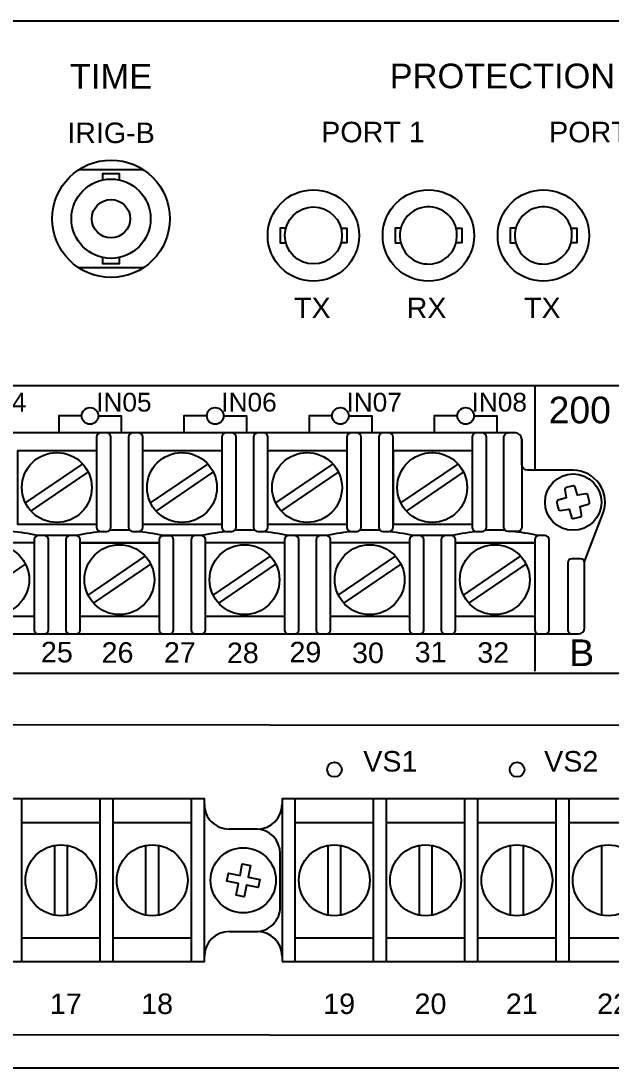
# Model space of a CAD drawing. Header units: inches. Extents: x 3.3 to 20.7, y 5.9 to 11.5.
# Drawn here: x 11.98 to 14.81, y 6.49 to 11.51 of the extents above; entities that cross this region are included whole.
import ezdxf
from ezdxf.enums import TextEntityAlignment as Align

# ---------------------------------------------------------------- set-up
doc = ezdxf.new("R2010")
doc.units = ezdxf.units.IN
doc.header["$MEASUREMENT"] = 0
doc.styles.add('Arial', font='arial.ttf')

msp = doc.modelspace()

# ---------------------------------------------------------------- linework, layer by layer
for points in [[(20.51681657496076, 11.51329355667247, -0.414213562373095), (20.63781657496076, 11.39229355667247), (20.63781663994193, 6.613293486236376, -0.415701394917881), (20.5168166394554, 6.492293486236377), (3.508816569423964, 6.492293554624386, -0.4142135623731193), (3.387816569423967, 6.613293554624397), (3.387816574960728, 11.39229355667247, -0.4145989712383513), (3.508684872539941, 11.51329348499671), (20.51694827738268, 11.51329348499671)], [(13.95534265232879, 10.61995075848215, 10376.12174335942), (13.95539480652497, 10.61994246014636)], [(14.50634265232879, 10.61995075848215, 10376.12174335942), (14.50639480652497, 10.61994246014636)], [(14.84461466471352, 9.765909830729166, -0.4142085966170821), (14.89461517333982, 9.715910169813368), (14.89461517333982, 8.434368557400173, -0.414213562373095), (14.84460110134546, 8.384354485405815), (3.659815470377614, 8.38435278998481, -0.4142135623730376), (3.609815809461805, 8.434352450900606), (3.609815809461805, 9.71590847439236, -0.4141341009185762), (3.659801907009561, 9.765908135308159), (14.8446146364555, 9.765909830729159)], [(14.38145802847878, 9.507879943847653, 0.4142135623730607), (14.35145802847878, 9.537879943847654), (9.353156195746529, 9.537879943847654, 0.414213562373078), (9.323156195746527, 9.507879943847653), (9.323156195746527, 9.193412366877666, -0.09250175712104021), (9.321137314952075, 9.182593080024786), (9.235612803143011, 8.961407377818501, 0.5269038964343622), (9.378316511091306, 8.75322901486881), (9.603156374598008, 8.75322901486881, -0.4142135623730779), (9.633156374598007, 8.723229014868808)], [(9.653156374598007, 9.045436832590484, 0.414213562373095), (9.633156374598007, 9.025436832590485), (9.633156374598007, 8.723229014868808), (9.633156374598007, 8.603879900058422, 0.414213562373095), (9.663156374598008, 8.57387990005842), (14.65245796463517, 8.57387990005842, 0.414213562373095), (14.68245796463517, 8.603879900058422), (14.68245796463517, 8.918346718410936, -0.09250175712104637), (14.68447684542962, 8.929166005263815), (14.77000165056863, 9.150352466087574, 0.5269038964343592), (14.62729794262033, 9.358530829037266), (14.41145802847878, 9.358530829037266, -0.414213562373095), (14.38145802847878, 9.388530829037267), (14.38145802847878, 9.507879943847653), (14.38145802847878, 9.08580905429786, -0.414213562373095), (14.36145802847878, 9.06580905429786), (14.31534546463516, 9.06580905429786, -0.414213562373095), (14.29534546463516, 9.08580905429786), (14.29534546463515, 9.517879943847655, -0.414213562373095), (14.31534546463515, 9.537879943847654)], [(12.36386213130181, 9.537879943847654, 0.414213562373095), (12.34386213130182, 9.517879943847655), (12.34386213130182, 9.08580905429786, 0.414213562373095), (12.36386213130182, 9.06580905429786), (12.39250657574626, 9.06580905429786, 0.414213562373095), (12.41250657574626, 9.08580905429786), (12.41250657574626, 9.517879943847655, 0.414213562373095), (12.39250657574626, 9.537879943847654)], [(12.51643713130183, 9.537879943847656, 0.414213562373095), (12.49643713130183, 9.517879943847657), (12.49643713130184, 9.085809054297862, 0.414213562373095), (12.51643713130183, 9.065809054297862), (12.54508157574628, 9.065809054297862, 0.414213562373095), (12.56508157574628, 9.085809054297862), (12.56508157574628, 9.517879943847657, 0.414213562373095), (12.54508157574628, 9.537879943847656)], [(12.96349963130184, 9.537879943847654, 0.414213562373095), (12.94349963130184, 9.517879943847655), (12.94349963130184, 9.08580905429786, 0.414213562373095), (12.96349963130184, 9.06580905429786), (12.99214407574629, 9.06580905429786, 0.414213562373095), (13.01214407574629, 9.08580905429786), (13.01214407574628, 9.517879943847655, 0.414213562373095), (12.99214407574628, 9.537879943847654)], [(13.11607324241295, 9.537879943847654, 0.414213562373095), (13.09607324241295, 9.517879943847655), (13.09607324241295, 9.08580905429786, 0.414213562373095), (13.11607324241295, 9.06580905429786), (13.1447176868574, 9.06580905429786, 0.414213562373095), (13.1647176868574, 9.08580905429786), (13.16471768685739, 9.517879943847655, 0.414213562373095), (13.14471768685739, 9.537879943847654)], [(13.56313574241296, 9.537879943847654, 0.414213562373095), (13.54313574241296, 9.517879943847655), (13.54313574241296, 9.08580905429786, 0.414213562373095), (13.56313574241296, 9.06580905429786), (13.5917801868574, 9.06580905429786, 0.414213562373095), (13.6117801868574, 9.08580905429786), (13.6117801868574, 9.517879943847655, 0.414213562373095), (13.5917801868574, 9.537879943847654)], [(13.71570935352406, 9.537879943847654, 0.414213562373095), (13.69570935352406, 9.517879943847655), (13.69570935352407, 9.08580905429786, 0.414213562373095), (13.71570935352407, 9.06580905429786), (13.74435379796851, 9.06580905429786, 0.414213562373095), (13.76435379796851, 9.08580905429786), (13.76435379796851, 9.517879943847655, 0.414213562373095), (13.74435379796851, 9.537879943847654)], [(14.16277185352404, 9.537879943847654, 0.414213562373095), (14.14277185352404, 9.517879943847655), (14.14277185352405, 9.08580905429786, 0.414213562373095), (14.16277185352405, 9.06580905429786), (14.19141629796849, 9.06580905429786, 0.414213562373095), (14.21141629796849, 9.08580905429786), (14.21141629796849, 9.517879943847655, 0.414213562373095), (14.19141629796849, 9.537879943847654)], [(14.62686020690521, 9.284084495714326), (14.59396970685907, 9.276391477918057, 0.3918076112591646), (14.58763964665113, 9.266588977824043), (14.59466959210727, 9.227254605551401, -0.399736758772524), (14.59395269372227, 9.226099398896448), (14.55558044366845, 9.214954400977748, 0.3918336306452697), (14.54960296605411, 9.204933150077427), (14.55317807142086, 9.188424467453805), (14.55729583718541, 9.172042576698804, 0.3918009305141076), (14.56709833727942, 9.165712296493407), (14.60643270955207, 9.172742461947003, -0.3997462427852815), (14.60758784287454, 9.172025270232062), (14.61873262079578, 9.133653313508182, 0.3917796854875317), (14.62875394502858, 9.12767539589893), (14.66164444507472, 9.135368340362712, 0.3918730117371313), (14.66797450528266, 9.145170840456727)], [(14.66797509194255, 9.145170840456727), (14.66094455982652, 9.184505212729368, -0.3996556551780012), (14.6616620448714, 9.185660419384323), (14.70003370826534, 9.196805417303024, 0.391792528397735), (14.70601177253957, 9.206826668203345), (14.69831890140827, 9.239717241581966, 0.3917823484332861), (14.68851640131425, 9.246047521787363), (14.64918202904161, 9.239017356333767, -0.3998975175916156), (14.64802689571915, 9.239734548048709), (14.63688153113801, 9.27810650477259, 0.3918145166464126), (14.62686020690521, 9.284084422381845)], [(12.06088991548909, 9.045436837395478, 0.03581944278258481), (11.93341267087369, 9.065809054297858)], [(12.06455935352406, 9.045436832590484, 0.414213562373095), (12.04455935352406, 9.025436832590485), (12.04455935352406, 8.59387990005842, 0.414213562373095), (12.06455935352406, 8.57387990005842)], [(12.09320379796851, 8.57387990005842, 0.414213562373095), (12.11320379796851, 8.59387990005842), (12.11320379796851, 9.025436832590485, 0.414213562373095), (12.0932037979685, 9.045436832590484)], [(12.21660518685738, 9.045436832590484, 0.414213562373095), (12.19660518685738, 9.025436832590485), (12.19660518685739, 8.59387990005842, 0.414213562373095), (12.21660518685739, 8.57387990005842)], [(12.24524963130183, 8.57387990005842, 0.414213562373095), (12.26524963130183, 8.59387990005842), (12.26524963130183, 9.025436832590485, 0.414213562373095), (12.24524963130183, 9.045436832590484)], [(12.37651854899338, 9.065809054297858, 0.03581944278258247), (12.24904130437799, 9.04543683739548)], [(12.50331059016076, 9.070719524229908, 0.03038910950689478), (12.40558745579658, 9.070678723470055)], [(12.66052741548908, 9.045436837395478, 0.03581944278258481), (12.53305017087369, 9.065809054297858)], [(12.6928412979685, 8.57387990005842, 0.414213562373095), (12.7128412979685, 8.59387990005842), (12.7128412979685, 9.025436832590485, 0.414213562373095), (12.6928412979685, 9.045436832590484), (12.66419685352405, 9.045436832590484, 0.414213562373095), (12.64419685352405, 9.025436832590485), (12.64419685352406, 8.59387990005842, 0.414213562373095), (12.66419685352406, 8.57387990005842)], [(12.8162412979685, 9.045436832590484, 0.414213562373095), (12.7962412979685, 9.025436832590485), (12.7962412979685, 8.59387990005842, 0.414213562373095), (12.8162412979685, 8.57387990005842), (12.84488574241295, 8.57387990005842, 0.414213562373095), (12.86488574241295, 8.59387990005842), (12.86488574241294, 9.025436832590485, 0.414213562373095), (12.84488574241294, 9.045436832590484)], [(12.9761546601045, 9.065809054297858, 0.03581944278258247), (12.84867741548911, 9.04543683739548)], [(13.10294670127187, 9.070719524229908, 0.03038910950689478), (13.00522356690769, 9.070678723470055)], [(13.2601635266002, 9.045436837395478, 0.03581944278258481), (13.1326862819848, 9.065809054297858)], [(13.26383296463517, 9.045436832590484, 0.414213562373095), (13.24383296463517, 9.025436832590485), (13.24383296463517, 8.59387990005842, 0.414213562373095), (13.26383296463517, 8.57387990005842)], [(13.29247740907962, 8.57387990005842, 0.414213562373095), (13.31247740907962, 8.59387990005842), (13.31247740907962, 9.025436832590485, 0.414213562373095), (13.29247740907961, 9.045436832590484)], [(13.41587740907961, 9.045436832590484, 0.414213562373095), (13.39587740907962, 9.025436832590485), (13.39587740907962, 8.59387990005842, 0.414213562373095), (13.41587740907962, 8.57387990005842)], [(13.44452185352406, 8.57387990005842, 0.414213562373095), (13.46452185352406, 8.59387990005842), (13.46452185352406, 9.025436832590485, 0.414213562373095), (13.44452185352406, 9.045436832590484)], [(13.57579077121561, 9.065809054297858, 0.03581944278258247), (13.44831352660022, 9.04543683739548)], [(13.70258281238299, 9.070719524229908, 0.03038910950689478), (13.60485967801881, 9.070678723470055)], [(13.85979963771132, 9.045436837395478, 0.03581944278258481), (13.73232239309592, 9.065809054297858)], [(13.86346907574629, 9.045436832590484, 0.414213562373095), (13.84346907574629, 9.025436832590485), (13.84346907574629, 8.59387990005842, 0.414213562373095), (13.86346907574629, 8.57387990005842)], [(13.89211352019074, 8.57387990005842, 0.414213562373095), (13.91211352019073, 8.59387990005842), (13.91211352019073, 9.025436832590485, 0.414213562373095), (13.89211352019073, 9.045436832590484)], [(14.01551490907961, 9.045436832590484, 0.414213562373095), (13.99551490907961, 9.025436832590485), (13.99551490907962, 8.59387990005842, 0.414213562373095), (14.01551490907961, 8.57387990005842)], [(14.04415935352406, 8.57387990005842, 0.414213562373095), (14.06415935352406, 8.59387990005842), (14.06415935352406, 9.025436832590485, 0.414213562373095), (14.04415935352406, 9.045436832590484)], [(14.17542827121561, 9.065809054297858, 0.03581944278258247), (14.04795102660022, 9.04543683739548)], [(14.30222031238299, 9.070719524229908, 0.03038910950689478), (14.2044971780188, 9.070678723470055)], [(14.45943713771131, 9.045436837395478, 0.03581944278258481), (14.33195989309591, 9.065809054297858)], [(14.49175102019073, 8.57387990005842, 0.414213562373095), (14.51175102019073, 8.59387990005842), (14.51175102019073, 9.025436832590485, 0.414213562373095), (14.49175102019073, 9.045436832590484), (14.46310657574628, 9.045436832590484, 0.414213562373095), (14.44310657574628, 9.025436832590485), (14.44310657574629, 8.59387990005842, 0.414213562373095), (14.46310657574629, 8.57387990005842)], [(14.68245796463517, 8.914595236865711, 0.414213562373095), (14.66245796463517, 8.93459523686571), (14.62165379796851, 8.93459523686571, 0.414213562373095), (14.60165379796851, 8.914595236865711), (14.60165379796851, 8.59387990005842, 0.414213562373095), (14.62165379796851, 8.57387990005842)], [(16.39157697889537, 7.105707316466889), (16.39157697889537, 6.698327806260851, -0.4142135623731159), (16.34156290690101, 6.648313734266493), (3.65980360243057, 6.654940263865107, -0.4142135623731159), (3.609789530436212, 6.704954335859462), (3.609789530436212, 8.092923458852082, -0.414208596617103), (3.659790039062512, 8.14292311976788), (16.34157647026907, 8.13629659016927, -0.4142085966171029), (16.39157697889538, 8.086296929253471), (16.39157697889537, 7.346976360153327)], [(12.86041913417141, 7.75649185542213, 0.4142135623731013), (12.97841913417142, 7.63849185542213)], [(13.11491913417142, 7.63849185542213, 0.4142135623730909), (13.23291913417142, 7.75649185542213)], [(13.22366913417141, 7.520491855422131, 0.4142135623730929), (13.10566913417141, 7.638491855422131)], [(13.10566913417142, 7.146491855422131, 0.4142135623730929), (13.22366913417141, 7.264491855422132)], [(12.97841913417141, 7.146491855422131, 0.4142135623730971), (12.86041913417141, 7.02849185542213)], [(13.23291913417142, 7.028491855422131, 0.4142135623730929), (13.11491913417142, 7.146491855422131)]]:
    msp.add_lwpolyline(points, format="xyb")
for points in [[(12.56771127676505, 10.79980115657278), (12.25791296391493, 10.79980115657278)], [(12.37381211670469, 10.75085377535044), (12.37381211670469, 10.78130113028667), (12.45181214230841, 10.78130113028667), (12.45181214230841, 10.75085377535044)], [(13.25028121872628, 10.51964834385087), (13.22284262236595, 10.51964834385087), (13.22284262236595, 10.4496483791631), (13.2503373914107, 10.4496483791631)], [(13.51534779665455, 10.51964834385087), (13.54284263903179, 10.51964834385087), (13.54284263903179, 10.4496483791631), (13.51540396933898, 10.4496483791631)], [(13.80128121872628, 10.51964834385087), (13.77384262236595, 10.51964834385087), (13.77384262236595, 10.4496483791631), (13.8013373914107, 10.4496483791631)], [(14.06634779665455, 10.51964834385087), (14.09384263903179, 10.51964834385087), (14.09384263903179, 10.4496483791631), (14.06640396933898, 10.4496483791631)], [(14.35228121872628, 10.51964834385087), (14.32484262236595, 10.51964834385087), (14.32484262236595, 10.4496483791631), (14.3523373914107, 10.4496483791631)], [(14.61734779665455, 10.51964834385087), (14.64484263903179, 10.51964834385087), (14.64484263903179, 10.4496483791631), (14.61740396933897, 10.4496483791631)], [(12.45181214230841, 10.37874860727443), (12.45181214230841, 10.34830095900826), (12.37381211670469, 10.34830095900826), (12.37381211670469, 10.37874860727443)], [(12.56771127676505, 10.32970110210592), (12.25791296391493, 10.32970110210592)], [(14.44460211859806, 9.765909830729166), (14.44460211859806, 9.35864512125651)], [(12.27210405137804, 9.619140625), (12.16211785210503, 9.619140625), (12.16211785210503, 9.537876553005642)], [(12.35211351182726, 9.619140625), (12.46211327446832, 9.619140625), (12.46211327446832, 9.537876553005642)], [(12.87210676405165, 9.619140625), (12.76212056477864, 9.619140625), (12.76212056477864, 9.537876553005642)], [(12.95210435655382, 9.619140625), (13.06211768256293, 9.619140625), (13.06211768256293, 9.537876553005642)], [(13.47210947672526, 9.619140625), (13.36212327745226, 9.619140625), (13.36212327745226, 9.537876553005642)], [(13.55210537380642, 9.619140625), (13.66211869981554, 9.619140625), (13.66211869981554, 9.537876553005642)], [(14.0721121893989, 9.619140625), (13.96211157904736, 9.619140625), (13.96211157904736, 9.537876553005642)], [(14.15210808648001, 9.619140625), (14.26212056477862, 9.619140625), (14.26212056477862, 9.537876553005642)], [(12.34386213130182, 9.45237848897689), (11.96544407574626, 9.45237848897689), (11.96544407574626, 9.100599518163003), (12.34386213130182, 9.100599518163003)], [(12.94349963130184, 9.45237848897689), (12.56508157574628, 9.452378488976892)], [(13.54313574241296, 9.45237848897689), (13.1647176868574, 9.45237848897689)], [(14.14277185352404, 9.45237848897689), (13.76435379796849, 9.45237848897689), (13.76435379796849, 9.100599518163003), (14.14277185352404, 9.100599518163003)], [(12.00290703897129, 9.201870570768106), (12.27695551846923, 9.388721931163305)], [(12.02938385336267, 9.163037925003447), (12.30343241907038, 9.349889136888303)], [(12.60254453897129, 9.201870570768106), (12.87659301846922, 9.388721931163303)], [(12.62902135336267, 9.163037925003445), (12.90306991907038, 9.349889136888303)], [(13.20218065008241, 9.201870570768106), (13.47622912958034, 9.388721931163305)], [(13.22865746447379, 9.163037925003447), (13.50270603018149, 9.349889136888303)], [(13.80181676119352, 9.201870570768106), (14.07586524069146, 9.388721931163305)], [(13.8282935755849, 9.163037925003447), (14.10234214129261, 9.349889136888303)], [(12.56508157574628, 9.100599518163003), (12.94349963130184, 9.100599518163003)], [(13.1647176868574, 9.100599518163003), (13.54313574241296, 9.100599518163003)], [(12.24845796463515, 9.045436832590484), (12.06030657574627, 9.045436832590484)], [(12.84867740907962, 9.045436832590484), (12.66052743600338, 9.045436832590484), (12.69395363389713, 9.045436832590484)], [(13.11667655786955, 9.06580905429786), (13.11577240807279, 9.065817428541337)], [(13.44831352019071, 9.045436832590484), (13.26016352019071, 9.045436832590484)], [(14.04736768685738, 9.045436832590484), (13.8592162979685, 9.045436832590484)], [(12.04455935352406, 9.010646555691332), (11.66561213130183, 9.01064655569133)], [(12.64419685352405, 9.010646555691334), (12.26524963130183, 9.010646555691332), (12.64366768685739, 9.010646555691332)], [(13.24383296463517, 9.010646555691332), (12.86488574241295, 9.010646555691332)], [(13.84346907574629, 9.010646555691332), (13.46452185352406, 9.01064655569133)], [(14.44310657574628, 9.010646555691334), (14.06415935352406, 9.010646555691332), (14.44257740907962, 9.010646555691332)], [(12.30271259452684, 8.760138637482546), (12.57676107402477, 8.946989997877743)], [(12.90234870563796, 8.760138637482546), (13.17639718513589, 8.946989997877743)], [(13.50198481674907, 8.760138637482546), (13.77603329624701, 8.946989997877742)], [(14.10162231674907, 8.760138637482546), (14.375670796247, 8.946989997877743)], [(11.72955190891822, 8.721305991717886), (12.00360047462593, 8.908157203602743)], [(12.32918940891822, 8.721305991717886), (12.60323797462593, 8.908157203602743)], [(12.92882552002934, 8.721305991717886), (13.20287408573705, 8.908157203602743)], [(13.52846163114045, 8.721305991717886), (13.80251019684816, 8.908157203602743)], [(14.12809913114045, 8.721305991717886), (14.40214769684816, 8.908157203602743)], [(11.66561213130183, 8.658813231246056), (12.04455935352406, 8.658813231246056)], [(12.26524963130183, 8.658813231246056), (12.64366768685739, 8.658813231246056)], [(12.86488574241295, 8.658813231246056), (13.24383296463517, 8.658813231246056)], [(13.46452185352406, 8.658813231246056), (13.84346907574629, 8.658813231246056)], [(14.06415935352406, 8.658813231246056), (14.44257740907962, 8.658813231246056)], [(14.44460211859806, 8.57443576388889), (14.44460211859806, 8.39544932047526)], [(11.98541926513267, 7.002491859847896), (11.98541926513267, 7.782491895887587)], [(12.36041930643353, 7.002491859847896), (12.36041930643353, 7.782491895887587)], [(12.42291911776371, 7.002491859847896), (12.42291911776371, 7.782491895887587)], [(12.79791915906457, 7.002491859847896), (12.79791915906457, 7.782491895887587)], [(13.29541926794864, 7.002491859847896), (13.29541926794864, 7.782491895887587)], [(13.6704193092495, 7.002491859847896), (13.6704193092495, 7.782491895887587)], [(13.73291912057968, 7.002491859847896), (13.73291912057968, 7.782491895887587)], [(14.10791916188053, 7.002491859847896), (14.10791916188053, 7.782491895887587)], [(14.17041897321071, 7.002491859847896), (14.17041897321071, 7.782491895887587)], [(14.54541901451157, 7.002491859847896), (14.54541901451157, 7.782491895887587)], [(14.60791941250164, 7.002491859847896), (14.60791941250164, 7.782491895887587)], [(12.36041930643353, 7.667491891044122), (11.98541926513267, 7.667491891044122)], [(12.79791915906457, 7.667491891044122), (12.42291911776371, 7.667491891044122)], [(13.11491907038787, 7.638491826055349), (12.97841915391322, 7.638491826055349)], [(13.6704193092495, 7.667491891044122), (13.29541926794864, 7.667491891044122)], [(14.10791916188053, 7.667491891044122), (13.73291912057968, 7.667491891044122)], [(14.54541901451157, 7.667491891044122), (14.17041897321071, 7.667491891044122)], [(14.9829188671426, 7.667491891044122), (14.60791941250164, 7.667491891044122)], [(12.14291925901264, 7.22515986756807), (12.14291925901264, 7.559823888167413)], [(12.20291931255356, 7.559823888167413), (12.20291931255356, 7.22515986756807)], [(12.58041911164367, 7.22515986756807), (12.58041911164367, 7.559823888167413)], [(12.6404191651846, 7.559823888167413), (12.6404191651846, 7.22515986756807)], [(13.4529192618286, 7.22515986756807), (13.4529192618286, 7.559823888167413)], [(13.51291931536953, 7.559823888167413), (13.51291931536953, 7.22515986756807)], [(13.89041911445964, 7.22515986756807), (13.89041911445964, 7.559823888167413)], [(13.95041916800057, 7.559823888167413), (13.95041916800057, 7.22515986756807)], [(14.32791896709068, 7.22515986756807), (14.32791896709068, 7.559823888167413)], [(14.3879190206316, 7.559823888167413), (14.3879190206316, 7.22515986756807)], [(14.7654194063816, 7.22515986756807), (14.7654194063816, 7.559823888167413)], [(13.22366909409832, 7.264491819868668), (13.22366909409832, 7.520491862534329)], [(12.97841915391322, 7.146491856347649), (13.11491907038787, 7.146491856347649)], [(11.98541926513267, 7.117491864691361), (12.36041930643353, 7.117491864691361)], [(12.42291911776371, 7.117491864691361), (12.79791915906457, 7.117491864691361)], [(13.29541926794864, 7.117491864691361), (13.6704193092495, 7.117491864691361)], [(13.73291912057968, 7.117491864691361), (14.10791916188053, 7.117491864691361)], [(14.17041897321071, 7.117491864691361), (14.54541901451157, 7.117491864691361)], [(14.60791941250164, 7.117491864691361), (14.9829188671426, 7.117491864691361)]]:
    msp.add_lwpolyline(points)
for points in [[(10.17291886995857, 7.002491859847896), (12.86041897039474, 7.002491859847896), (12.86041897039474, 7.782491895887587), (10.17291886995857, 7.782491895887587)], [(13.23291886995857, 7.002491859847896), (15.92041897039474, 7.002491859847896), (15.92041897039474, 7.782491895887587), (13.23291886995857, 7.782491895887587)], [(13.08118436676071, 7.46326839691802), (13.07019564037008, 7.408192106497361), (13.12527185745826, 7.397203673436677), (13.11744581453204, 7.35797680658879), (13.06236959744387, 7.368965239649474), (13.05138087105324, 7.3138890225613), (13.01215385754038, 7.321715358817462), (13.02314258393101, 7.376791575905636), (12.96768386459487, 7.387856348084444), (12.97550990752108, 7.427083288264817), (13.03096862685723, 7.416018442753523), (13.04195735324786, 7.471094659841697)]]:
    msp.add_lwpolyline(points, close=True)
for centre, radius in [((12.41281212700738, 10.56475109524197), 0.2815325083731413), ((12.41281212700739, 10.56480109264356), 0.1899999999999995), ((13.38284259372287, 10.48459837171766), 0.2189999999999994), ((13.93384259372287, 10.48459837171766), 0.2189999999999994), ((14.48484259372287, 10.48459837171766), 0.2189999999999994), ((12.41281212700739, 10.56480109264356), 0.09199999999999875), ((13.38284259372287, 10.48459837171766), 0.1365538983725778), ((12.31210878160265, 9.619140625), 0.04000473022460938), ((12.91210556030273, 9.619140625), 0.03999879625108438), ((13.51210742526584, 9.619140625), 0.0399979485405817), ((14.11211013793945, 9.619140625), 0.03999794854055683), ((12.15316970012477, 9.27587991249653), 0.167499999999998), ((12.75280720012477, 9.275879912496528), 0.167499999999998), ((13.35244331123588, 9.27587991249653), 0.167499999999998), ((13.952079422347, 9.27587991249653), 0.167499999999998), ((14.62780720012476, 9.20587991249653), 0.1349999999999987), ((11.85333775568032, 8.834147979210966), 0.167499999999998), ((12.45297525568032, 8.834147979210968), 0.167499999999998), ((13.05261136679143, 8.834147979210968), 0.167499999999998), ((13.65224747790255, 8.834147979210966), 0.167499999999998), ((14.25188497790255, 8.834147979210968), 0.167499999999998), ((13.48355695936415, 7.923334032698357), 0.035), ((14.35855695936415, 7.923334032698357), 0.035), ((12.17291913417142, 7.39249185542213), 0.1699999999999917), ((12.61041913417142, 7.392491855422131), 0.1699999999999909), ((13.04666913417141, 7.392491855422135), 0.1565000000000012), ((13.48291913417141, 7.39249185542213), 0.1699999999999935), ((13.92041913417141, 7.39249185542213), 0.1699999999999934), ((14.35791913417141, 7.39249185542213), 0.1699999999999934), ((14.79541913417141, 7.39249185542213), 0.1699999999999917)]:
    msp.add_circle(centre, radius)

# ---------------------------------------------------------------- texts
at = {"style": 'Arial'}
for s, height, p in [('TIME', 0.118, (12.41281212700738, 11.188660789372)), ('PROTECTION SIGNALING', 0.118, (14.76026742532355, 11.19061492702704)), ('IRIG-B', 0.09833333333333333, (12.41281212700738, 10.9275893837005)), ('PORT 2', 0.09833333333333333, (14.76029502071849, 10.93143745017619)), ('VS1', 0.09833333333333333, (13.75145887138722, 7.914054808500539)), ('VS2', 0.09833333333333333, (14.61826960732432, 7.914054808500539))]:
    msp.add_text(s, height=height, dxfattribs=at).set_placement(p, align=Align.CENTER)
for s, height, p in [('PORT 1', 0.09833333333333333, (13.42012313349059, 10.93143745017619)), ('TX', 0.09833333333333333, (13.28992449668764, 10.0882386249437)), ('RX', 0.09833333333333333, (13.8295266165635, 10.0882386249437)), ('TX', 0.09833333333333333, (14.39192102446542, 10.0882386249437)), ('IN04', 0.09, (11.74204494563849, 9.640225502623343)), ('IN05', 0.09, (12.34168105674961, 9.640225502623343)), ('IN06', 0.09, (12.94131855674961, 9.640225502623341)), ('IN07', 0.09, (13.54095466786072, 9.640225502623343)), ('IN08', 0.09, (14.14059077897184, 9.640225502623343)), ('200', 0.1278333333333333, (14.51025447239377, 9.583834330240885)), ('25', 0.09833333333333333, (12.07705819645678, 8.437730495201253)), ('27', 0.09833333333333333, (12.66632602179406, 8.436053596610984)), ('29', 0.09833333333333333, (13.26780714158573, 8.437797571144865)), ('31', 0.09833333333333333, (13.86812181172461, 8.437730495201253)), ('B', 0.1278333333333333, (14.60888097323646, 8.41967524248326)), ('26', 0.09833333333333333, (12.36780985425934, 8.43584018315742)), ('28', 0.09833333333333333, (12.96811096103017, 8.434163284567152)), ('30', 0.09833333333333333, (13.5678017162385, 8.434163284567152)), ('32', 0.09833333333333333, (14.16811638637739, 8.43584018315742)), ('17', 0.09833333333333333, (12.11978055161952, 6.751408657431091)), ('18', 0.09833333333333333, (12.55728055161952, 6.751408657431091)), ('19', 0.09833333333333333, (13.42978192491053, 6.751408657431091)), ('20', 0.09833333333333333, (13.86728192491053, 6.751408657431091)), ('21', 0.09833333333333333, (14.30478192491053, 6.751475733374702)), ('22', 0.09833333333333333, (14.74228192491053, 6.751408657431091))]:
    msp.add_text(s, height=height, dxfattribs=at).set_placement(p)

doc.saveas('drawing.dxf')
